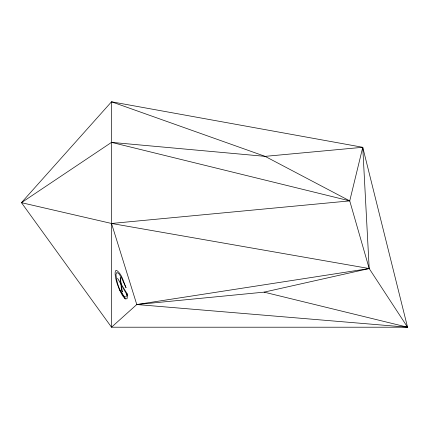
<?xml version="1.0" encoding="UTF-8"?>
<svg xmlns="http://www.w3.org/2000/svg" width="429" height="429" viewBox="0 0 429 429"><rect width="100%" height="100%" fill="white"/><g stroke="black" fill="none" stroke-linecap="round" stroke-linejoin="round"><path stroke-width="0.64" d="M127.499 295.34L127.038 298.772L125.214 298.868L122.458 295.608L119.434 289.768L116.86 282.743A14.742 3.486 70.5 0 1 116.613 270.35C122.233 274.372 123.343 281.805 126.051 287.72L121.198 277.139L118.704 273.477L116.811 272.485L115.959 274.399C116.688 282.507 119.16 291.275 125.032 297.158L126.357 296.434L126.448 293.919L117.546 278.249L127.338 294.058L127.499 295.34L126.448 293.919L127.338 294.058M349.737 200.89L362.757 147.297L111.519 101.791L21.45 202.67L111.519 327.209L407.55 327.209L362.757 147.297L265.101 156.36L111.519 142.374L21.45 202.67L111.519 223.466L369.192 268.549L407.55 327.209L136.781 304.531L111.519 327.209L111.519 101.791L265.101 156.36L349.737 200.89L369.192 268.549L264.082 292.144L136.781 304.531L111.519 223.466L349.737 200.89L111.519 142.374M136.781 304.531L369.192 268.549L362.757 147.297M264.082 292.144L407.55 327.209M119.434 289.768L120.243 290.433L125.214 298.868M122.319 291.935L121.477 289.8L120.243 277.483L122.319 291.935"/></g></svg>
